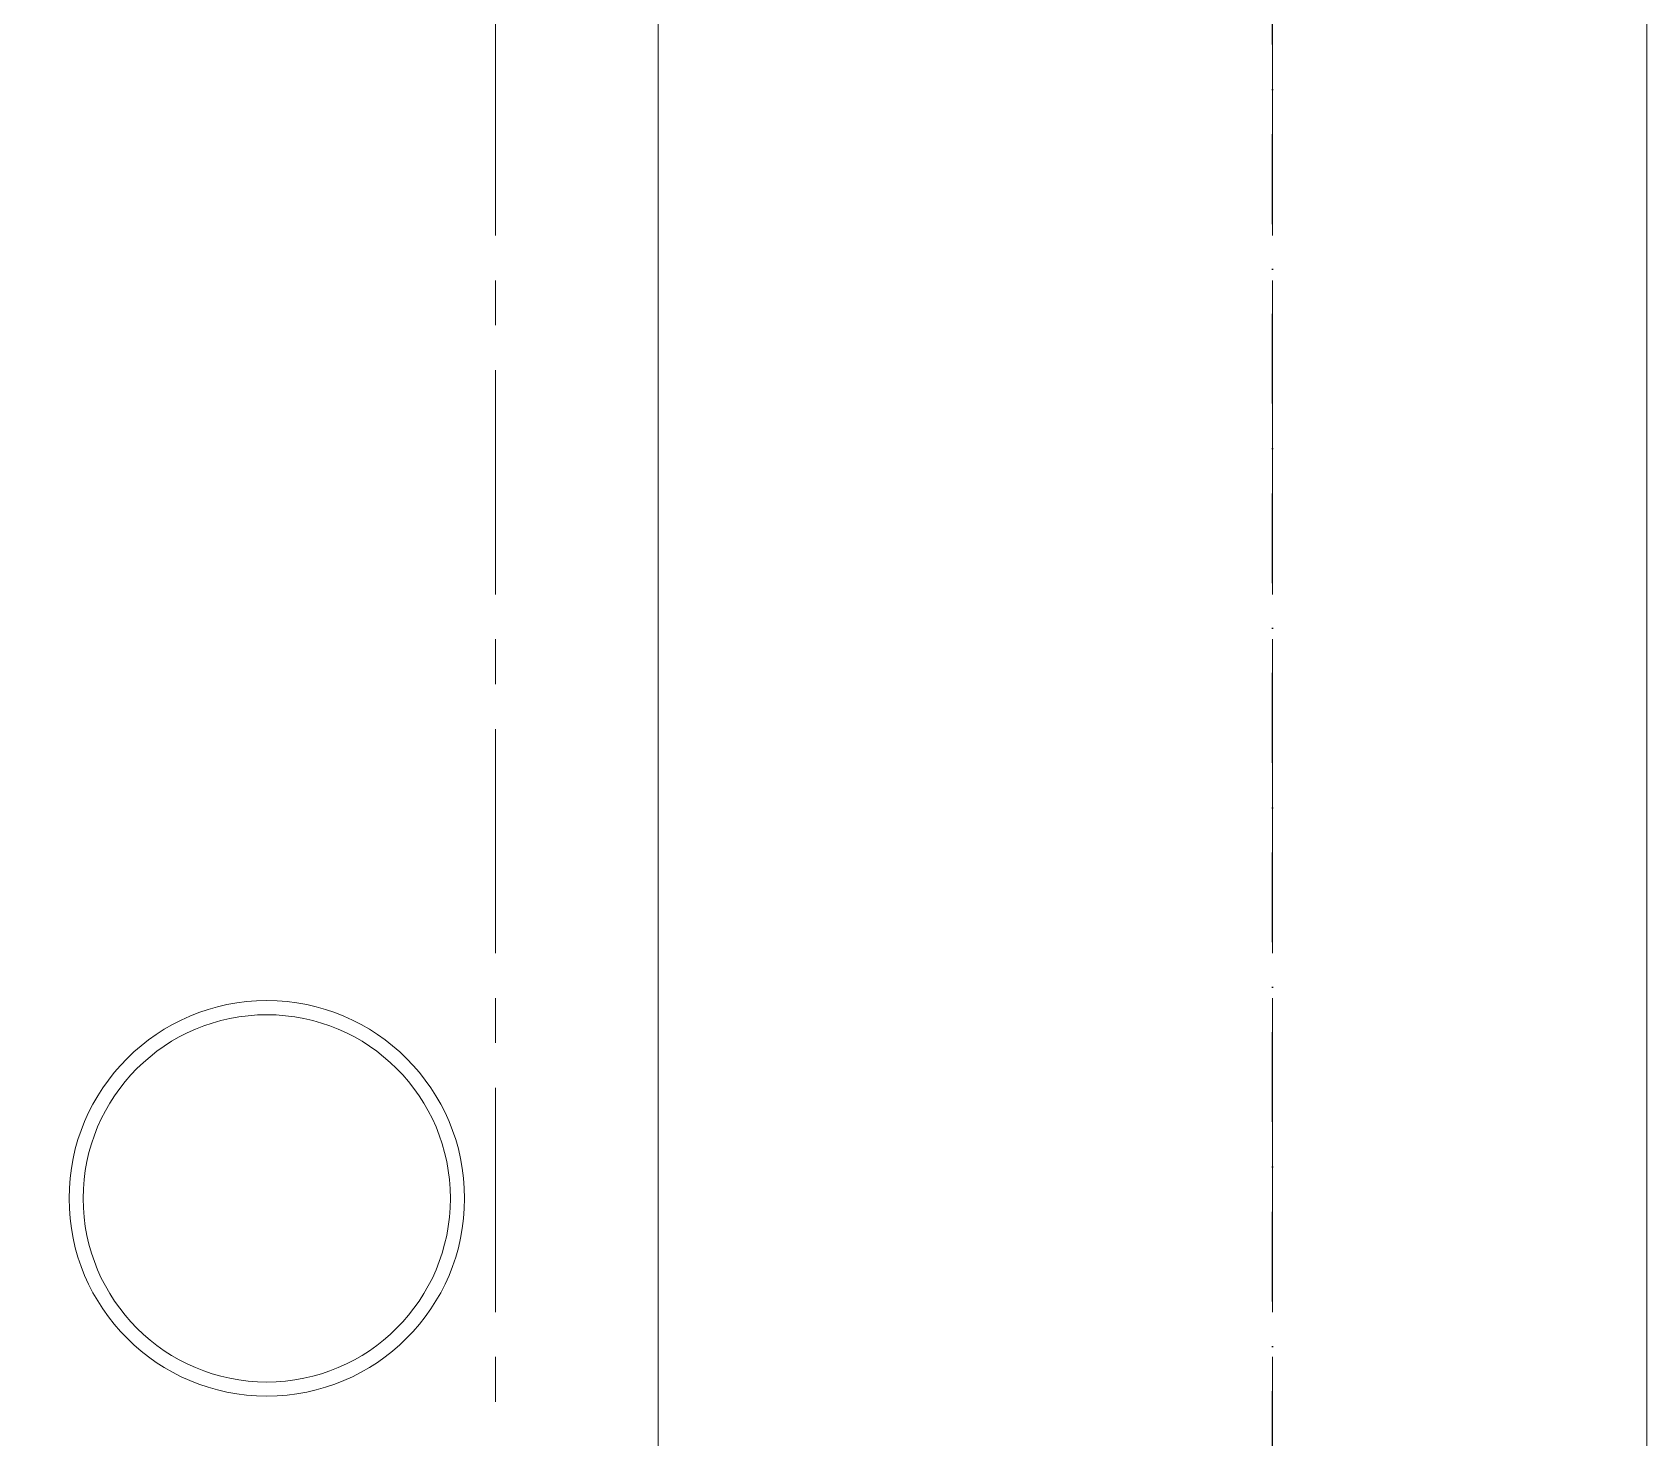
# Model space of a CAD drawing. Header units: millimetres. Extents: x 26027 to 581921, y 7230 to 233891.
# Drawn here: x 479921 to 481064, y 129849 to 130844 of the extents above; entities that cross this region are included whole.
import ezdxf

# ---------------------------------------------------------------- set-up
doc = ezdxf.new("R2010")
doc.units = ezdxf.units.MM
doc.header["$LTSCALE"] = 5
doc.linetypes.add('CENTER', pattern=[50.8, 31.75, -6.35, 6.35, -6.35])
doc.linetypes.add('DASHDOT', pattern=[25.4, 12.7, -6.35, 0, -6.35])
doc.layers.get('0').update_dxf_attribs({"color": 252})
doc.layers.add('axes', color=252, linetype='Continuous')
doc.layers.add('Medical Equipment and Furniture', color=252, linetype='Continuous', lineweight=0)

# ---------------------------------------------------------------- blocks, each defined once
blk = doc.blocks.new('WM00001-P')
blk.add_circle((0, 0), 0.14)
at = {"color": 8}
blk.add_circle((0, 0), 0.13, dxfattribs=at)

msp = doc.modelspace()

# ---------------------------------------------------------------- linework, layer by layer
at = {"layer": 'axes', "linetype": 'CENTER', "lineweight": 0}
for p, q in [((480248.8, 120285.6, 0), (480248.8, 230811.1, 0)), ((480798.8, 120285.6, 0), (480798.8, 230811.1, 0))]:
    msp.add_line(p, q, dxfattribs=at)
at = {"layer": 'axes', "linetype": 'DASHDOT'}
msp.add_line((480798.8, 120285.6, 0), (480798.8, 230811.1, 0), dxfattribs=at)
at = {"layer": 'Medical Equipment and Furniture', "elevation": 1.2}
msp.add_lwpolyline([(481063.8, 132210.3), (481063.8, 128210.3), (480363.8, 128210.3), (480363.8, 132210.3), (481063.8, 132210.3)], dxfattribs=at)

# ---------------------------------------------------------------- block references
at = {"layer": 'Medical Equipment and Furniture', "extrusion": (7.77426e-06, 8.17011e-07, 1), "xscale": -1000.000000000005, "yscale": 1000.000000000006, "zscale": 1000.000000000003, "rotation": 167.9985892354695}
msp.add_blockref('WM00001-P', (480086.8, 130018.1, 5.1), dxfattribs=at)

doc.saveas('drawing.dxf')
